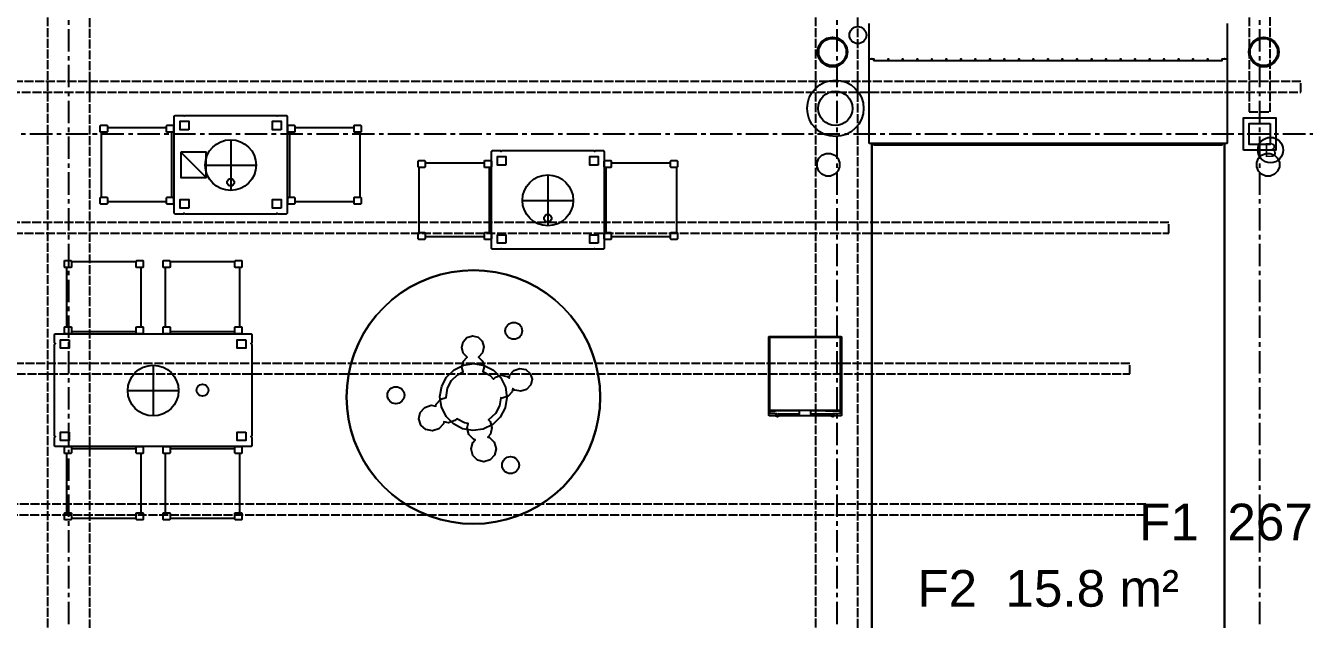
# Model space of a CAD drawing. Header units: millimetres. Extents: x -2320 to 44593, y -183000 to 30400.
# Drawn here: x 9545 to 18618, y -7577 to -3362 of the extents above; entities that cross this region are included whole.
import ezdxf
from ezdxf.enums import TextEntityAlignment as Align

# ---------------------------------------------------------------- set-up
doc = ezdxf.new("R2010")
doc.units = ezdxf.units.MM
doc.header["$LTSCALE"] = 50
doc.linetypes.add('CENTER', pattern=[5.08, 3.175, -0.635, 0.635, -0.635])
doc.linetypes.add('DASHED', pattern=[1.524, 1.27, -0.254])
for name, color, linetype in [('A-AIVAN', 40, 'Continuous'), ('A-FLOR-F1', 2, 'Continuous'), ('A-FLOR-F2', 4, 'Continuous'), ('A-FLOR-TEXT', 7, 'Continuous'), ('A-FURN', 3, 'Continuous'), ('A-FURN-BASE', 9, 'Continuous'), ('A-PLNT', 92, 'Continuous'), ('A-WALL-CUT', 7, 'Continuous'), ('E-LITE', 1, 'Continuous'), ('E-POWR', 5, 'Continuous'), ('S-BEAM', 1, 'DASHED'), ('S-GRID', 8, 'CENTER'), ('S-PURL', 9, 'DASHED')]:
    doc.layers.add(name, color=color, linetype=linetype)
doc.styles.add('VN', font='arial.ttf')

msp = doc.modelspace()

# ---------------------------------------------------------------- linework, layer by layer
at = {"layer": 'A-AIVAN'}
msp.add_lwpolyline([(18070, -3348), (18070, -3597), (18067, -3600), (18053, -3600), (18050, -3597), (18050, -3600), (18031, -3600), (18033, -3602), (18031, -3612), (17935, -3612), (17935, -3600), (17928, -3600), (17928, -3612), (17832, -3612), (17830, -3610), (17832, -3600), (17825, -3600), (17827, -3602), (17825, -3612), (17729, -3612), (17729, -3600), (17722, -3600), (17722, -3612), (17626, -3612), (17624, -3610), (17626, -3600), (17619, -3600), (17619, -3612), (17523, -3612), (17523, -3600), (17516, -3600), (17518, -3602), (17516, -3612), (17420, -3612), (17418, -3610), (17420, -3600), (17413, -3600), (17413, -3612), (17317, -3612), (17317, -3600), (17310, -3600), (17312, -3602), (17310, -3612), (17214, -3612), (17214, -3600), (17207, -3600), (17207, -3612), (17111, -3612), (17111, -3600), (17104, -3600), (17106, -3602), (17104, -3612), (17008, -3612), (17008, -3600), (17001, -3600), (17001, -3612), (16905, -3612), (16903, -3610), (16905, -3600), (16898, -3600), (16898, -3612), (16802, -3612), (16802, -3600), (16795, -3600), (16795, -3612), (16699, -3612), (16697, -3610), (16699, -3600), (16692, -3600), (16692, -3612), (16596, -3612), (16596, -3600), (16589, -3600), (16591, -3602), (16589, -3612), (16493, -3612), (16493, -3600), (16486, -3600), (16486, -3612), (16390, -3612), (16390, -3600), (16383, -3600), (16385, -3602), (16383, -3612), (16287, -3612), (16287, -3600), (16280, -3600), (16280, -3612), (16184, -3612), (16182, -3610), (16184, -3600), (16177, -3600), (16177, -3612), (16081, -3612), (16081, -3600), (16074, -3600), (16074, -3612), (15978, -3612), (15978, -3600), (15971, -3600), (15973, -3602), (15971, -3612), (15875, -3612), (15873, -3610), (15875, -3600), (15868, -3600), (15868, -3612), (15772, -3612), (15770, -3610), (15772, -3600), (15765, -3600), (15765, -3612), (15669, -3612), (15667, -3610), (15669, -3600), (15662, -3600), (15662, -3612), (15566, -3612), (15564, -3610), (15566, -3600), (15550, -3600), (15550, -3597), (15547, -3600), (15533, -3600), (15530, -3597), (15530, -3348)], dxfattribs=at)
for points in [[(15229.3, -3648.2), (15194.9, -3625.1), (15171.8, -3590.7), (15165.8, -3570.7), (15163.8, -3550), (15165.8, -3529.3), (15171.8, -3509.3), (15194.9, -3474.9), (15229.3, -3451.8), (15270, -3443.7), (15310.7, -3451.8), (15345.1, -3474.9), (15368.2, -3509.3), (15376.3, -3550), (15368.2, -3590.7), (15345.1, -3625.1), (15310.7, -3648.2), (15290.7, -3654.2), (15270, -3656.2), (15249.3, -3654.2)], [(18289.3, -3648.2), (18254.9, -3625.1), (18231.8, -3590.7), (18225.8, -3570.7), (18223.8, -3550), (18225.8, -3529.3), (18231.8, -3509.3), (18254.9, -3474.9), (18289.3, -3451.8), (18330, -3443.7), (18370.7, -3451.8), (18405.1, -3474.9), (18428.2, -3509.3), (18434.2, -3529.3), (18436.2, -3550), (18434.2, -3570.7), (18428.2, -3590.7), (18405.1, -3625.1), (18370.7, -3648.2), (18350.7, -3654.2), (18330, -3656.2), (18309.3, -3654.2)], [(15213.5, -4134.8), (15178.9, -4116.3), (15148.6, -4091.4), (15123.7, -4061.1), (15105.2, -4026.5), (15093.8, -3989), (15090, -3950), (15093.8, -3911), (15105.2, -3873.5), (15123.7, -3838.9), (15148.6, -3808.6), (15178.9, -3783.7), (15213.5, -3765.2), (15251, -3753.8), (15290, -3750), (15329, -3753.8), (15366.5, -3765.2), (15401.1, -3783.7), (15431.4, -3808.6), (15456.3, -3838.9), (15474.8, -3873.5), (15486.2, -3911), (15490, -3950), (15486.2, -3989), (15474.8, -4026.5), (15456.3, -4061.1), (15431.4, -4091.4), (15401.1, -4116.3), (15366.5, -4134.8), (15329, -4146.2), (15290, -4150), (15251, -4146.2)]]:
    msp.add_lwpolyline(points, close=True, dxfattribs=at)
at = {"layer": 'A-FLOR-F1'}
for points in [[(18050, -4200), (15550, -4200), (15550, -10513.5), (18050, -10513.5)], [(11825.4, -5920.6), (11822, -5999), (11825.4, -6077.4), (11835.7, -6155.3), (11852.7, -6231.9), (11876.3, -6306.8), (11906.3, -6379.4), (11942.6, -6449), (11984.8, -6515.2), (12032.6, -6577.5), (12085.6, -6635.4), (12143.5, -6688.4), (12205.8, -6736.2), (12272, -6778.4), (12341.6, -6814.7), (12414.2, -6844.7), (12489.1, -6868.3), (12565.7, -6885.3), (12643.6, -6895.6), (12722, -6899), (12800.4, -6895.6), (12878.3, -6885.3), (12954.9, -6868.3), (13029.8, -6844.7), (13102.4, -6814.7), (13172, -6778.4), (13238.2, -6736.2), (13300.5, -6688.4), (13358.4, -6635.4), (13411.4, -6577.5), (13459.2, -6515.2), (13501.4, -6449), (13537.7, -6379.4), (13567.7, -6306.8), (13591.3, -6231.9), (13608.3, -6155.3), (13618.6, -6077.4), (13622, -5999), (13618.6, -5920.6), (13608.3, -5842.7), (13591.3, -5766.1), (13567.7, -5691.2), (13537.7, -5618.6), (13501.4, -5549), (13459.2, -5482.8), (13411.4, -5420.5), (13358.4, -5362.6), (13300.5, -5309.6), (13238.2, -5261.8), (13172, -5219.6), (13102.4, -5183.3), (13029.8, -5153.3), (12954.9, -5129.7), (12878.3, -5112.7), (12800.4, -5102.4), (12722, -5099), (12643.6, -5102.4), (12565.7, -5112.7), (12489.1, -5129.7), (12414.2, -5153.3), (12341.6, -5183.3), (12272, -5219.6), (12205.8, -5261.8), (12143.5, -5309.6), (12085.6, -5362.6), (12032.6, -5420.5), (11984.8, -5482.8), (11942.6, -5549), (11906.3, -5618.6), (11876.3, -5691.2), (11852.7, -5766.1), (11835.7, -5842.7)]]:
    msp.add_lwpolyline(points, close=True, dxfattribs=at)
at = {"layer": 'A-FLOR-F2'}
msp.add_lwpolyline([(15550, -10513.5), (15550, -4200), (18050, -4200), (18050, -10513.5)], close=True, dxfattribs=at)
at = {"layer": 'A-FURN'}
for points in [[(10079, -4070), (10121, -4070), (10125, -4074), (10125, -4085), (10128, -4087), (10542, -4087), (10545, -4085), (10545, -4074), (10549, -4070), (10591, -4070), (10595, -4074), (10595, -4116), (10580, -4123), (10580, -4577), (10595, -4584), (10595, -4626), (10591, -4630), (10549, -4630), (10545, -4626), (10545, -4615), (10542, -4613), (10128, -4613), (10125, -4615), (10125, -4626), (10121, -4630), (10079, -4630), (10075, -4626), (10075, -4584), (10079, -4580), (10087, -4580), (10083, -4576), (10083, -4124), (10087, -4120), (10079, -4120), (10075, -4116), (10075, -4074)], [(10606, -4000), (10664, -4000), (10670, -4006), (10676, -4000), (11324, -4000), (11330, -4006), (11336, -4000), (11394, -4000), (11400, -4006), (11400, -4694), (11394, -4700), (11336, -4700), (11330, -4694), (11324, -4700), (10676, -4700), (10670, -4694), (10664, -4700), (10606, -4700), (10600, -4694), (10600, -4006)], [(11455, -4074), (11455, -4085), (11458, -4087), (11872, -4087), (11875, -4085), (11875, -4074), (11879, -4070), (11921, -4070), (11925, -4074), (11925, -4116), (11921, -4120), (11913, -4120), (11917, -4124), (11917, -4576), (11913, -4580), (11921, -4580), (11925, -4584), (11925, -4626), (11921, -4630), (11879, -4630), (11875, -4626), (11875, -4615), (11872, -4613), (11458, -4613), (11455, -4615), (11455, -4626), (11451, -4630), (11409, -4630), (11405, -4626), (11405, -4584), (11420, -4577), (11420, -4123), (11405, -4116), (11405, -4074), (11409, -4070), (11451, -4070)], [(12856, -4250), (12914, -4250), (12920, -4256), (12926, -4250), (13574, -4250), (13580, -4256), (13586, -4250), (13644, -4250), (13650, -4256), (13650, -4944), (13644, -4950), (13586, -4950), (13580, -4944), (13574, -4950), (12926, -4950), (12920, -4944), (12914, -4950), (12856, -4950), (12850, -4944), (12850, -4256)], [(12334, -4320), (12376, -4320), (12380, -4324), (12380, -4335), (12383, -4337), (12797, -4337), (12800, -4335), (12800, -4324), (12804, -4320), (12846, -4320), (12850, -4324), (12850, -4366), (12835, -4373), (12835, -4827), (12850, -4834), (12850, -4876), (12846, -4880), (12804, -4880), (12800, -4876), (12800, -4865), (12797, -4863), (12383, -4863), (12380, -4865), (12380, -4876), (12376, -4880), (12334, -4880), (12330, -4876), (12330, -4834), (12334, -4830), (12342, -4830), (12338, -4826), (12338, -4374), (12342, -4370), (12334, -4370), (12330, -4366), (12330, -4324)], [(13700, -4324), (13700, -4335), (13703, -4337), (14117, -4337), (14120, -4335), (14120, -4324), (14124, -4320), (14166, -4320), (14170, -4324), (14170, -4366), (14166, -4370), (14158, -4370), (14162, -4374), (14162, -4826), (14158, -4830), (14166, -4830), (14170, -4834), (14170, -4876), (14166, -4880), (14124, -4880), (14120, -4876), (14120, -4865), (14117, -4863), (13703, -4863), (13700, -4865), (13700, -4876), (13696, -4880), (13654, -4880), (13650, -4876), (13650, -4834), (13665, -4827), (13665, -4373), (13650, -4366), (13650, -4324), (13654, -4320), (13696, -4320)], [(10992, -4499.3), (10984.9, -4495.6), (10975.5, -4482.8), (10975.5, -4466.8), (10984.9, -4454), (10992, -4450.3), (11008, -4450.3), (11015.1, -4454), (11024.5, -4466.8), (11024.5, -4482.8), (11015.1, -4495.6), (11008, -4499.3)], [(13241.7, -4755.5), (13228.3, -4745.8), (13224.5, -4738.3), (13224.5, -4721.7), (13234.2, -4708.3), (13241.7, -4704.5), (13258.3, -4704.5), (13271.7, -4714.2), (13275.5, -4721.7), (13275.5, -4738.3), (13265.8, -4751.7), (13258.3, -4755.5)], [(9874, -5038), (10326, -5038), (10330, -5042), (10330, -5034), (10334, -5030), (10376, -5030), (10380, -5034), (10380, -5076), (10376, -5080), (10365, -5080), (10363, -5083), (10363, -5497), (10365, -5500), (10376, -5500), (10380, -5504), (10380, -5546), (10376, -5550), (10334, -5550), (10327, -5535), (9873, -5535), (9866, -5550), (9824, -5550), (9820, -5546), (9820, -5504), (9824, -5500), (9835, -5500), (9837, -5497), (9837, -5083), (9835, -5080), (9824, -5080), (9820, -5076), (9820, -5034), (9824, -5030), (9866, -5030), (9870, -5034), (9870, -5042)], [(10574, -5038), (11026, -5038), (11030, -5042), (11030, -5034), (11034, -5030), (11076, -5030), (11080, -5034), (11080, -5076), (11076, -5080), (11065, -5080), (11063, -5083), (11063, -5497), (11065, -5500), (11076, -5500), (11080, -5504), (11080, -5546), (11076, -5550), (11034, -5550), (11027, -5535), (10573, -5535), (10566, -5550), (10524, -5550), (10520, -5546), (10520, -5504), (10524, -5500), (10535, -5500), (10537, -5497), (10537, -5083), (10535, -5080), (10524, -5080), (10520, -5076), (10520, -5034), (10524, -5030), (10566, -5030), (10570, -5034), (10570, -5042)], [(9750, -5614), (9750, -5556), (9756, -5550), (11144, -5550), (11150, -5556), (11150, -5614), (11144, -5620), (11150, -5626), (11150, -6274), (11144, -6280), (11150, -6286), (11150, -6344), (11144, -6350), (9756, -6350), (9750, -6344), (9750, -6286), (9756, -6280), (9750, -6274), (9750, -5626), (9756, -5620)], [(15321, -5575), (15325, -5579), (15325, -6091), (15321, -6095), (14829, -6095), (14825, -6091), (14825, -5579), (14829, -5575)], [(10832.7, -5976.1), (10818.2, -5987.7), (10800, -5991.9), (10781.8, -5987.7), (10773.9, -5982.7), (10762.3, -5968.2), (10758.1, -5950), (10762.3, -5931.8), (10767.3, -5923.9), (10781.8, -5912.3), (10800, -5908.1), (10818.2, -5912.3), (10826.1, -5917.3), (10837.7, -5931.8), (10841.9, -5950), (10837.7, -5968.2)], [(14862, -6097.4), (15033.1, -6095), (15033.1, -6120), (14883.2, -6118.2), (14890, -6128), (14888.5, -6133.5), (14879, -6139), (14873.5, -6137.5), (14868, -6128), (14869.5, -6122.5), (14875.4, -6118), (14825, -6115), (14825, -6100), (14858.5, -6100)], [(15116.9, -6095), (15325, -6100), (15325, -6115), (15274.6, -6118), (15280.5, -6122.5), (15282, -6128), (15276.5, -6137.5), (15271, -6139), (15265.5, -6137.5), (15260, -6128), (15266.8, -6118.2), (15116.9, -6120)], [(9873, -6365), (10327, -6365), (10334, -6350), (10376, -6350), (10380, -6354), (10380, -6396), (10376, -6400), (10365, -6400), (10363, -6403), (10363, -6817), (10365, -6820), (10376, -6820), (10380, -6824), (10380, -6866), (10376, -6870), (10334, -6870), (10330, -6866), (10330, -6858), (10326, -6862), (9874, -6862), (9870, -6858), (9870, -6866), (9866, -6870), (9824, -6870), (9820, -6866), (9820, -6824), (9824, -6820), (9835, -6820), (9837, -6817), (9837, -6403), (9835, -6400), (9824, -6400), (9820, -6396), (9820, -6354), (9824, -6350), (9866, -6350)], [(10573, -6365), (11027, -6365), (11034, -6350), (11076, -6350), (11080, -6354), (11080, -6396), (11076, -6400), (11065, -6400), (11063, -6403), (11063, -6817), (11065, -6820), (11076, -6820), (11080, -6824), (11080, -6866), (11076, -6870), (11034, -6870), (11030, -6866), (11030, -6858), (11026, -6862), (10574, -6862), (10570, -6858), (10570, -6866), (10566, -6870), (10524, -6870), (10520, -6866), (10520, -6824), (10524, -6820), (10535, -6820), (10537, -6817), (10537, -6403), (10535, -6400), (10524, -6400), (10520, -6396), (10520, -6354), (10524, -6350), (10566, -6350)]]:
    msp.add_lwpolyline(points, close=True, dxfattribs=at)
at = {"layer": 'A-FURN-BASE'}
msp.add_lwpolyline([(18070, -3348), (18070, -4197), (18067, -4200), (18053, -4200), (18050, -4197), (18050, -4200), (18031, -4200), (18033, -4202), (18031, -4212), (17935, -4212), (17935, -4200), (17928, -4200), (17928, -4212), (17832, -4212), (17830, -4210), (17832, -4200), (17825, -4200), (17827, -4202), (17825, -4212), (17729, -4212), (17729, -4200), (17722, -4200), (17722, -4212), (17626, -4212), (17624, -4210), (17626, -4200), (17619, -4200), (17619, -4212), (17523, -4212), (17523, -4200), (17516, -4200), (17518, -4202), (17516, -4212), (17420, -4212), (17418, -4210), (17420, -4200), (17413, -4200), (17413, -4212), (17317, -4212), (17317, -4200), (17310, -4200), (17312, -4202), (17310, -4212), (17214, -4212), (17214, -4200), (17207, -4200), (17207, -4212), (17111, -4212), (17111, -4200), (17104, -4200), (17106, -4202), (17104, -4212), (17008, -4212), (17008, -4200), (17001, -4200), (17001, -4212), (16905, -4212), (16903, -4210), (16905, -4200), (16898, -4200), (16898, -4212), (16802, -4212), (16802, -4200), (16795, -4200), (16795, -4212), (16699, -4212), (16697, -4210), (16699, -4200), (16692, -4200), (16692, -4212), (16596, -4212), (16596, -4200), (16589, -4200), (16591, -4202), (16589, -4212), (16493, -4212), (16493, -4200), (16486, -4200), (16486, -4212), (16390, -4212), (16390, -4200), (16383, -4200), (16385, -4202), (16383, -4212), (16287, -4212), (16287, -4200), (16280, -4200), (16280, -4212), (16184, -4212), (16182, -4210), (16184, -4200), (16177, -4200), (16177, -4212), (16081, -4212), (16081, -4200), (16074, -4200), (16074, -4212), (15978, -4212), (15978, -4200), (15971, -4200), (15973, -4202), (15971, -4212), (15875, -4212), (15873, -4210), (15875, -4200), (15868, -4200), (15868, -4212), (15772, -4212), (15770, -4210), (15772, -4200), (15765, -4200), (15765, -4212), (15669, -4212), (15667, -4210), (15669, -4200), (15662, -4200), (15662, -4212), (15566, -4212), (15564, -4210), (15566, -4200), (15550, -4200), (15550, -4197), (15547, -4200), (15533, -4200), (15530, -4197), (15530, -3348)], dxfattribs=at)
for points in [[(15250.9, -3646.1), (15215.6, -3631.4), (15188.6, -3604.4), (15173.9, -3569.1), (15173.9, -3530.9), (15188.6, -3495.6), (15215.6, -3468.6), (15250.9, -3453.9), (15289.1, -3453.9), (15324.4, -3468.6), (15351.4, -3495.6), (15366.1, -3530.9), (15366.1, -3569.1), (15351.4, -3604.4), (15324.4, -3631.4), (15289.1, -3646.1)], [(18310.9, -3646.1), (18275.6, -3631.4), (18248.6, -3604.4), (18233.9, -3569.1), (18233.9, -3530.9), (18248.6, -3495.6), (18275.6, -3468.6), (18310.9, -3453.9), (18349.1, -3453.9), (18384.4, -3468.6), (18411.4, -3495.6), (18426.1, -3530.9), (18426.1, -3569.1), (18411.4, -3604.4), (18384.4, -3631.4), (18349.1, -3646.1)], [(15266.2, -4069.5), (15243.4, -4062.5), (15222.3, -4051.3), (15203.9, -4036.1), (15188.7, -4017.7), (15177.5, -3996.6), (15170.5, -3973.8), (15168.2, -3950), (15170.5, -3926.2), (15177.5, -3903.4), (15188.7, -3882.3), (15203.9, -3863.9), (15222.3, -3848.7), (15243.4, -3837.5), (15266.2, -3830.5), (15290, -3828.2), (15313.8, -3830.5), (15336.6, -3837.5), (15357.7, -3848.7), (15376.1, -3863.9), (15391.3, -3882.3), (15402.5, -3903.4), (15409.5, -3926.2), (15411.8, -3950), (15409.5, -3973.8), (15402.5, -3996.6), (15391.3, -4017.7), (15376.1, -4036.1), (15357.7, -4051.3), (15336.6, -4062.5), (15313.8, -4069.5), (15290, -4071.8)], [(10125, -4116), (10121, -4120), (10079, -4120), (10075, -4116), (10075, -4074), (10079, -4070), (10121, -4070), (10125, -4074)], [(10595, -4116), (10591, -4120), (10549, -4120), (10545, -4116), (10545, -4074), (10549, -4070), (10591, -4070), (10595, -4074)], [(10703, -4103), (10642, -4103), (10642, -4042), (10703, -4042)], [(11358, -4103), (11297, -4103), (11297, -4042), (11358, -4042)], [(11405, -4074), (11409, -4070), (11451, -4070), (11455, -4074), (11455, -4116), (11451, -4120), (11409, -4120), (11405, -4116)], [(11875, -4074), (11879, -4070), (11921, -4070), (11925, -4074), (11925, -4116), (11921, -4120), (11879, -4120), (11875, -4116)], [(12380, -4366), (12376, -4370), (12334, -4370), (12330, -4366), (12330, -4324), (12334, -4320), (12376, -4320), (12380, -4324)], [(12850, -4366), (12846, -4370), (12804, -4370), (12800, -4366), (12800, -4324), (12804, -4320), (12846, -4320), (12850, -4324)], [(12953, -4353), (12892, -4353), (12892, -4292), (12953, -4292)], [(13608, -4353), (13547, -4353), (13547, -4292), (13608, -4292)], [(13650, -4324), (13654, -4320), (13696, -4320), (13700, -4324), (13700, -4366), (13696, -4370), (13654, -4370), (13650, -4366)], [(14120, -4324), (14124, -4320), (14166, -4320), (14170, -4324), (14170, -4366), (14166, -4370), (14124, -4370), (14120, -4366)], [(15224.1, -4430.2), (15194.6, -4418), (15172, -4395.4), (15159.8, -4365.9), (15159.8, -4334.1), (15172, -4304.6), (15194.6, -4282), (15224.1, -4269.8), (15255.9, -4269.8), (15285.4, -4282), (15308, -4304.6), (15320.2, -4334.1), (15320.2, -4365.9), (15308, -4395.4), (15285.4, -4418), (15255.9, -4430.2)], [(18344.1, -4430.2), (18314.6, -4418), (18292, -4395.4), (18279.8, -4365.9), (18279.8, -4334.1), (18292, -4304.6), (18314.6, -4282), (18344.1, -4269.8), (18375.9, -4269.8), (18405.4, -4282), (18428, -4304.6), (18440.2, -4334.1), (18440.2, -4365.9), (18428, -4395.4), (18405.4, -4418), (18375.9, -4430.2)], [(10125, -4626), (10121, -4630), (10079, -4630), (10075, -4626), (10075, -4584), (10079, -4580), (10121, -4580), (10125, -4584)], [(10595, -4626), (10591, -4630), (10549, -4630), (10545, -4626), (10545, -4584), (10549, -4580), (10591, -4580), (10595, -4584)], [(10703, -4658), (10642, -4658), (10642, -4597), (10703, -4597)], [(11358, -4658), (11297, -4658), (11297, -4597), (11358, -4597)], [(11405, -4584), (11409, -4580), (11451, -4580), (11455, -4584), (11455, -4626), (11451, -4630), (11409, -4630), (11405, -4626)], [(11875, -4584), (11879, -4580), (11921, -4580), (11925, -4584), (11925, -4626), (11921, -4630), (11879, -4630), (11875, -4626)], [(12380, -4876), (12376, -4880), (12334, -4880), (12330, -4876), (12330, -4834), (12334, -4830), (12376, -4830), (12380, -4834)], [(12850, -4876), (12846, -4880), (12804, -4880), (12800, -4876), (12800, -4834), (12804, -4830), (12846, -4830), (12850, -4834)], [(12953, -4908), (12892, -4908), (12892, -4847), (12953, -4847)], [(13608, -4908), (13547, -4908), (13547, -4847), (13608, -4847)], [(13650, -4834), (13654, -4830), (13696, -4830), (13700, -4834), (13700, -4876), (13696, -4880), (13654, -4880), (13650, -4876)], [(14120, -4834), (14124, -4830), (14166, -4830), (14170, -4834), (14170, -4876), (14166, -4880), (14124, -4880), (14120, -4876)], [(9824, -5080), (9820, -5076), (9820, -5034), (9824, -5030), (9866, -5030), (9870, -5034), (9870, -5076), (9866, -5080)], [(10334, -5080), (10330, -5076), (10330, -5034), (10334, -5030), (10376, -5030), (10380, -5034), (10380, -5076), (10376, -5080)], [(10524, -5080), (10520, -5076), (10520, -5034), (10524, -5030), (10566, -5030), (10570, -5034), (10570, -5076), (10566, -5080)], [(11034, -5080), (11030, -5076), (11030, -5034), (11034, -5030), (11076, -5030), (11080, -5034), (11080, -5076), (11076, -5080)], [(12565.7, -6885.3), (12489.1, -6868.3), (12414.2, -6844.7), (12341.6, -6814.7), (12272, -6778.4), (12205.8, -6736.2), (12143.5, -6688.4), (12085.6, -6635.4), (12032.6, -6577.5), (11984.8, -6515.2), (11942.6, -6449), (11906.3, -6379.4), (11876.3, -6306.8), (11852.7, -6231.9), (11835.7, -6155.3), (11825.4, -6077.4), (11822, -5999), (11825.4, -5920.6), (11835.7, -5842.7), (11852.7, -5766.1), (11876.3, -5691.2), (11906.3, -5618.6), (11942.6, -5549), (11984.8, -5482.8), (12032.6, -5420.5), (12085.6, -5362.6), (12143.5, -5309.6), (12205.8, -5261.8), (12272, -5219.6), (12341.6, -5183.3), (12414.2, -5153.3), (12489.1, -5129.7), (12565.7, -5112.7), (12643.6, -5102.4), (12722, -5099), (12800.4, -5102.4), (12878.3, -5112.7), (12954.9, -5129.7), (13029.8, -5153.3), (13102.4, -5183.3), (13172, -5219.6), (13238.2, -5261.8), (13300.5, -5309.6), (13358.4, -5362.6), (13411.4, -5420.5), (13459.2, -5482.8), (13501.4, -5549), (13537.7, -5618.6), (13567.7, -5691.2), (13591.3, -5766.1), (13608.3, -5842.7), (13618.6, -5920.6), (13622, -5999), (13618.6, -6077.4), (13608.3, -6155.3), (13591.3, -6231.9), (13567.7, -6306.8), (13537.7, -6379.4), (13501.4, -6449), (13459.2, -6515.2), (13411.4, -6577.5), (13358.4, -6635.4), (13300.5, -6688.4), (13238.2, -6736.2), (13172, -6778.4), (13102.4, -6814.7), (13029.8, -6844.7), (12954.9, -6868.3), (12878.3, -6885.3), (12800.4, -6895.6), (12722, -6899), (12643.6, -6895.6)], [(9824, -5550), (9820, -5546), (9820, -5504), (9824, -5500), (9866, -5500), (9870, -5504), (9870, -5546), (9866, -5550)], [(10334, -5550), (10330, -5546), (10330, -5504), (10334, -5500), (10376, -5500), (10380, -5504), (10380, -5546), (10376, -5550)], [(10524, -5550), (10520, -5546), (10520, -5504), (10524, -5500), (10566, -5500), (10570, -5504), (10570, -5546), (10566, -5550)], [(11034, -5550), (11030, -5546), (11030, -5504), (11034, -5500), (11076, -5500), (11080, -5504), (11080, -5546), (11076, -5550)], [(9853, -5592), (9853, -5653), (9792, -5653), (9792, -5592)], [(11108, -5592), (11108, -5653), (11047, -5653), (11047, -5592)], [(14820, -6133), (14817, -6130), (14817, -5572), (14820, -5569), (15330, -5569), (15333, -5572), (15333, -6130), (15330, -6133)], [(12718.6, -6236.5), (12645.4, -6223.8), (12579.7, -6189.1), (12527.9, -6135.9), (12495.1, -6069.2), (12484.5, -5995.6), (12497.2, -5922.4), (12531.9, -5856.7), (12585.1, -5804.9), (12651.8, -5772.1), (12725.4, -5761.5), (12798.6, -5774.2), (12864.3, -5808.9), (12916.1, -5862.1), (12948.9, -5928.8), (12959.5, -6002.4), (12946.8, -6075.6), (12912.1, -6141.3), (12858.9, -6193.1), (12792.2, -6225.9)], [(9853, -6247), (9853, -6308), (9792, -6308), (9792, -6247)], [(11108, -6247), (11108, -6308), (11047, -6308), (11047, -6247)], [(9866, -6350), (9870, -6354), (9870, -6396), (9866, -6400), (9824, -6400), (9820, -6396), (9820, -6354), (9824, -6350)], [(10376, -6350), (10380, -6354), (10380, -6396), (10376, -6400), (10334, -6400), (10330, -6396), (10330, -6354), (10334, -6350)], [(10566, -6350), (10570, -6354), (10570, -6396), (10566, -6400), (10524, -6400), (10520, -6396), (10520, -6354), (10524, -6350)], [(11076, -6350), (11080, -6354), (11080, -6396), (11076, -6400), (11034, -6400), (11030, -6396), (11030, -6354), (11034, -6350)], [(9866, -6820), (9870, -6824), (9870, -6866), (9866, -6870), (9824, -6870), (9820, -6866), (9820, -6824), (9824, -6820)], [(10376, -6820), (10380, -6824), (10380, -6866), (10376, -6870), (10334, -6870), (10330, -6866), (10330, -6824), (10334, -6820)], [(10566, -6820), (10570, -6824), (10570, -6866), (10566, -6870), (10524, -6870), (10520, -6866), (10520, -6824), (10524, -6820)], [(11076, -6820), (11080, -6824), (11080, -6866), (11076, -6870), (11034, -6870), (11030, -6866), (11030, -6824), (11034, -6820)]]:
    msp.add_lwpolyline(points, close=True, dxfattribs=at)
at = {"layer": 'A-PLNT'}
msp.add_lwpolyline([(12648.5, -5606.3), (12676.5, -5575.8), (12715.4, -5564.1), (12754.8, -5574.1), (12784.2, -5603.1), (12795.6, -5643.5), (12786, -5684.4), (12757.5, -5714.9), (12786, -5743.2), (12797.4, -5783.6), (12789.5, -5817.5), (12838.5, -5843.3), (12865.6, -5871.2), (12877.8, -5857.9), (12919.1, -5844.2), (12961.4, -5852.3), (12975.2, -5864.2), (12980.3, -5841.3), (13009.5, -5809.6), (13050.8, -5795.9), (13093.1, -5804), (13125.1, -5831.7), (13138.2, -5871.5), (13128.9, -5912.8), (13099.6, -5944.6), (13058.3, -5958.3), (13016, -5950.2), (13002.2, -5938.3), (12997.1, -5961.1), (12967.9, -5992.9), (12926.6, -6006.6), (12916, -6004.6), (12906.1, -6061.7), (12877.7, -6115.5), (12829, -6160.4), (12840.4, -6171.8), (12853.3, -6217.6), (12842.6, -6263.5), (12824.4, -6283.1), (12836.4, -6286.3), (12869.4, -6319.5), (12882.4, -6365.3), (12871.7, -6411.2), (12840.3, -6445.1), (12796.5, -6457.8), (12752.1, -6446), (12719, -6412.7), (12706.1, -6367), (12716.8, -6321.1), (12735, -6301.5), (12723.1, -6298.3), (12690, -6265), (12677, -6219.3), (12684.4, -6187.5), (12659.3, -6183.1), (12603.7, -6152.9), (12591.3, -6166.4), (12545.2, -6181.6), (12512.6, -6175.2), (12509.6, -6188.6), (12476.9, -6224.2), (12430.8, -6239.4), (12383.7, -6230.2), (12348.2, -6199), (12333.9, -6154.1), (12344.4, -6107.6), (12377.2, -6072), (12423.2, -6056.7), (12455.8, -6063.1), (12458.8, -6049.8), (12491.6, -6014.2), (12528.3, -6002), (12537.9, -5936.3), (12566.3, -5882.5), (12609.9, -5840.1), (12650.1, -5820.3), (12640.8, -5787.2), (12650.4, -5746.3), (12678.8, -5715.8), (12650.3, -5687.5), (12638.9, -5647.1)], close=True, dxfattribs=at)
at = {"layer": 'A-WALL-CUT'}
for points in [[(18185, -4246.4), (18185, -4016.4), (18215, -4016.4), (18385, -4016.4), (18415, -4016.4), (18415, -4246.4), (18385, -4246.4), (18215, -4246.4)], [(18375, -4056.4), (18375, -4206.4), (18225, -4206.4), (18225, -4056.4)]]:
    msp.add_lwpolyline(points, close=True, dxfattribs=at)
at = {"layer": 'E-LITE'}
for p, q in [((11000, -4173), (11000, -4533)), ((10820, -4353), (11180, -4353)), ((13250, -4423), (13250, -4783)), ((13070, -4603), (13430, -4603)), ((10450, -5773), (10450, -6133)), ((10270, -5953), (10630, -5953))]:
    msp.add_line(p, q, dxfattribs=at)
for centre, radius in [((15450, -3430), 60), ((11000, -4353), 180), ((18377, -4246), 90), ((13250, -4603), 180), ((13008, -5529), 60), ((10450, -5953), 180), ((12172, -5986), 60), ((12986, -6482), 60)]:
    msp.add_circle(centre, radius, dxfattribs=at)
at = {"layer": 'E-POWR'}
msp.add_line((10647, -4260), (10827, -4440), dxfattribs=at)
msp.add_lwpolyline([(10647, -4260), (10647, -4440), (10827, -4440), (10827, -4260)], close=True, dxfattribs=at)
at = {"layer": 'S-BEAM'}
for points in [[(9700, -180), (9700, -12822), (10000, -12822), (10000, -180)], [(15150, -180), (15150, -12285), (15450, -12285), (15450, -180)], [(18225, -180), (18225, -3975), (18375, -3975), (18375, -180)]]:
    msp.add_lwpolyline(points, close=True, dxfattribs=at)
at = {"layer": 'S-GRID'}
for p, q in [((9850, 2200), (9850, -14600)), ((15300, 2200), (15300, -14600)), ((18300, 2200), (18300, -14600)), ((-1600, -4130), (38600, -4130))]:
    msp.add_line(p, q, dxfattribs=at)
at = {"layer": 'S-PURL'}
for points in [[(7231, -3760), (7231, -3835), (18592, -3835), (18592, -3760)], [(7480, -4760), (7480, -4835), (17657, -4835), (17657, -4760)], [(7729, -5760), (7729, -5835), (17380, -5835), (17380, -5760)], [(7978, -6760), (7978, -6835), (17492, -6835), (17492, -6760)]]:
    msp.add_lwpolyline(points, close=True, dxfattribs=at)

# ---------------------------------------------------------------- texts
at = {"layer": 'A-FLOR-TEXT', "style": 'VN'}
for s, p in [('F1  267.5 m²', (18475, -6885.8)), ('F2  15.8 m²', (16800, -7356.8))]:
    msp.add_text(s, height=260, dxfattribs=at).set_placement(p, align=Align.MIDDLE_CENTER)
at = {"layer": 'E-LITE', "style": 'VN'}
msp.add_text('B', height=100, dxfattribs=at).set_placement((18377, -4246), align=Align.MIDDLE_CENTER)

doc.saveas('drawing.dxf')
